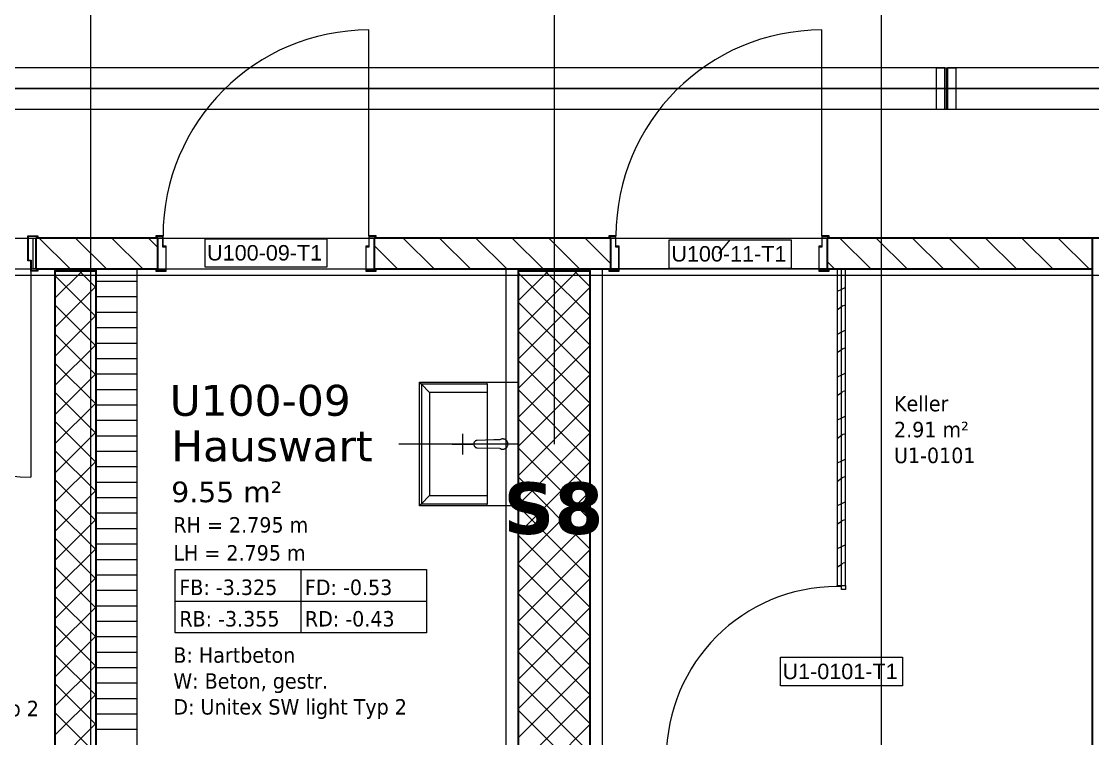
# Model space of a CAD drawing. Extents: x -1907 to 937, y -179 to 966.
# Drawn here: x -198.8 to -94.8, y 548.6 to 618.2 of the extents above; entities that cross this region are included whole.
import ezdxf
from ezdxf.lldxf.tags import DXFTag

# ---------------------------------------------------------------- set-up
doc = ezdxf.new("R2010")
doc.units = 0
doc.layers.get('0').update_dxf_attribs({"lineweight": 13})
for name, color, linetype, lineweight in [('A-AREA-____-IDEN', 7, 'Continuous', 5), ('A-DOOR-____-IDEN', 7, 'Continuous', 5), ('A-DOOR-____-OTLN', 7, 'Continuous', 9), ('A-DOOR-FRAM-MCUT', 7, 'Continuous', 9), ('A-DOOR-OPNG-OTLN', 7, 'Continuous', 9), ('A-FLOR-____-OTLN', 7, 'Continuous', 9), ('A-FLOR-____-OVHD', 7, 'Strichpunkt - Fein', 9), ('A-WALL-____-MCUT', 7, 'Continuous', 35), ('A-WALL-____-PATT', 7, 'Continuous', 35), ('A-WALL-FNSH-MCUT', 7, 'Continuous', 35), ('G-XREF-____-OTLN-A0UJ280YXE', 7, 'Continuous', 9), ('P-SANR-FIXT-OTLN', 7, 'Continuous', 9), ('S-GRID-____-OTLN', 7, 'Continuous', 5)]:
    doc.layers.add(name, color=color, linetype=linetype, lineweight=lineweight)
doc.layers.add('EL01_WAN_Röhre Boden', color=7, linetype='Continuous', lineweight=13, true_color=0xff6666)
doc.layers.add('S-GRID-____-IDEN', color=7, linetype='Continuous', lineweight=9, true_color=0x5555aa)
doc.styles.get("Standard").update_dxf_attribs({"font": 'arial.ttf'})
tags = doc.linetypes.add('_Rasterlinie_', pattern=[0.375, 0.2, -0.05, 0.075, -0.05]).pattern_tags.tags
tags[10:11] = [DXFTag(74, 4), DXFTag(75, 0), DXFTag(340, '0'), DXFTag(46, 1.0), DXFTag(50, 0.0), DXFTag(44, 0.0), DXFTag(45, 0.0)]
tags[8:9] = [DXFTag(74, 4), DXFTag(75, 0), DXFTag(340, '0'), DXFTag(46, 1.0), DXFTag(50, 0.0), DXFTag(44, 0.0), DXFTag(45, 0.0)]
tags[6:7] = [DXFTag(74, 4), DXFTag(75, 0), DXFTag(340, '0'), DXFTag(46, 1.0), DXFTag(50, 0.0), DXFTag(44, 0.0), DXFTag(45, 0.0)]
tags[4:5] = [DXFTag(74, 4), DXFTag(75, 0), DXFTag(340, '0'), DXFTag(46, 1.0), DXFTag(50, 0.0), DXFTag(44, 0.0), DXFTag(45, 0.0)]
tags = doc.linetypes.add('ACAD_ISO03W100', pattern=[30, 12, -18]).pattern_tags.tags
tags[6:7] = [DXFTag(74, 4), DXFTag(75, 0), DXFTag(340, '0'), DXFTag(46, 0.0), DXFTag(50, 0.0), DXFTag(44, 0.0), DXFTag(45, 0.0)]
tags[4:5] = [DXFTag(74, 4), DXFTag(75, 0), DXFTag(340, '0'), DXFTag(46, 0.0), DXFTag(50, 0.0), DXFTag(44, 0.0), DXFTag(45, 0.0)]
tags = doc.linetypes.add('Grundrissdarstellung Sturz', pattern=[0.25, 0.15, -0.05, 0, -0.05]).pattern_tags.tags
tags[10:11] = [DXFTag(74, 4), DXFTag(75, 0), DXFTag(340, '0'), DXFTag(46, 1.0), DXFTag(50, 0.0), DXFTag(44, 0.0), DXFTag(45, 0.0)]
tags[8:9] = [DXFTag(74, 4), DXFTag(75, 0), DXFTag(340, '0'), DXFTag(46, 1.0), DXFTag(50, 0.0), DXFTag(44, 0.0), DXFTag(45, 0.0)]
tags[6:7] = [DXFTag(74, 4), DXFTag(75, 0), DXFTag(340, '0'), DXFTag(46, 1.0), DXFTag(50, 0.0), DXFTag(44, 0.0), DXFTag(45, 0.0)]
tags[4:5] = [DXFTag(74, 4), DXFTag(75, 0), DXFTag(340, '0'), DXFTag(46, 1.0), DXFTag(50, 0.0), DXFTag(44, 0.0), DXFTag(45, 0.0)]
tags = doc.linetypes.add('Strichpunkt - Fein', pattern=[0.2, 0.1, -0.05, 0, -0.05]).pattern_tags.tags
tags[10:11] = [DXFTag(74, 4), DXFTag(75, 0), DXFTag(340, '0'), DXFTag(46, 1.0), DXFTag(50, 0.0), DXFTag(44, 0.0), DXFTag(45, 0.0)]
tags[8:9] = [DXFTag(74, 4), DXFTag(75, 0), DXFTag(340, '0'), DXFTag(46, 1.0), DXFTag(50, 0.0), DXFTag(44, 0.0), DXFTag(45, 0.0)]
tags[6:7] = [DXFTag(74, 4), DXFTag(75, 0), DXFTag(340, '0'), DXFTag(46, 1.0), DXFTag(50, 0.0), DXFTag(44, 0.0), DXFTag(45, 0.0)]
tags[4:5] = [DXFTag(74, 4), DXFTag(75, 0), DXFTag(340, '0'), DXFTag(46, 1.0), DXFTag(50, 0.0), DXFTag(44, 0.0), DXFTag(45, 0.0)]
tags = doc.linetypes.add('STRICHPUNKT2', pattern=[12.7, 6.35, -3.175, 0, -3.175]).pattern_tags.tags
tags[10:11] = [DXFTag(74, 4), DXFTag(75, 0), DXFTag(340, '0'), DXFTag(46, 0.0), DXFTag(50, 0.0), DXFTag(44, 0.0), DXFTag(45, 0.0)]
tags[8:9] = [DXFTag(74, 4), DXFTag(75, 0), DXFTag(340, '0'), DXFTag(46, 0.0), DXFTag(50, 0.0), DXFTag(44, 0.0), DXFTag(45, 0.0)]
tags[6:7] = [DXFTag(74, 4), DXFTag(75, 0), DXFTag(340, '0'), DXFTag(46, 0.0), DXFTag(50, 0.0), DXFTag(44, 0.0), DXFTag(45, 0.0)]
tags[4:5] = [DXFTag(74, 4), DXFTag(75, 0), DXFTag(340, '0'), DXFTag(46, 0.0), DXFTag(50, 0.0), DXFTag(44, 0.0), DXFTag(45, 0.0)]

# ---------------------------------------------------------------- blocks, each defined once
blk = doc.blocks.new('Referenz-A0UJ2810XE', base_point=(-1920.13, -159.41))
at = {"layer": 'A-AREA-____-IDEN', "color": 0, "linetype": 'Continuous', "ltscale": 0.13}
for p, q in [((-183.87, 564.96), (-159.47, 564.96)), ((-183.87, 558.84), (-183.87, 564.96)), ((-171.67, 564.96), (-171.67, 558.84)), ((-159.47, 564.96), (-159.47, 558.84)), ((-183.87, 561.9), (-159.47, 561.9)), ((-159.47, 558.84), (-183.87, 558.84))]:
    blk.add_line(p, q, dxfattribs=at)
at = {"layer": 'A-DOOR-____-IDEN', "color": 0, "linetype": 'Continuous', "ltscale": 0.13}
for p, q in [((-180.98, 597.09), (-169.14, 597.09)), ((-180.98, 594.31), (-180.98, 597.09)), ((-169.14, 597.09), (-169.14, 594.31)), ((-135.88, 596.99), (-124.04, 596.99)), ((-135.88, 594.21), (-135.88, 596.99)), ((-131.06, 595.65), (-129.96, 596.99)), ((-124.04, 596.99), (-124.04, 594.21)), ((-169.14, 594.31), (-180.98, 594.31)), ((-124.04, 594.21), (-135.88, 594.21)), ((-125.08, 556.45), (-113.24, 556.45)), ((-125.08, 553.67), (-125.08, 556.45)), ((-113.24, 556.45), (-113.24, 553.67)), ((-113.24, 553.67), (-125.08, 553.67))]:
    blk.add_line(p, q, dxfattribs=at)
at = {"layer": 'A-DOOR-____-OTLN', "color": 0, "linetype": 'Grundrissdarstellung Sturz', "ltscale": 0.13}
for p, q in [((-218.41, 597.15), (-197.41, 597.15)), ((-185.56, 597.15), (-164.56, 597.15)), ((-141.56, 597.15), (-120.56, 597.15)), ((-218.41, 594.15), (-197.41, 594.15)), ((-185.56, 594.15), (-164.56, 594.15)), ((-141.56, 594.15), (-120.56, 594.15))]:
    blk.add_line(p, q, dxfattribs=at)
at = {"layer": 'A-DOOR-FRAM-MCUT', "color": 0, "linetype": 'Continuous', "ltscale": 0.13}
for p, q in [((-198.21, 597.35), (-197.21, 597.35)), ((-198.21, 594.95), (-198.21, 597.35)), ((-198.17, 597.31), (-198.17, 594.99)), ((-197.25, 597.31), (-198.17, 597.31)), ((-197.25, 597.15), (-197.25, 597.31)), ((-197.21, 597.35), (-197.21, 597.15)), ((-185.06, 597.35), (-185.76, 597.35)), ((-185.76, 597.35), (-185.76, 597.15)), ((-185.72, 597.15), (-185.72, 597.31)), ((-185.72, 597.31), (-185.1, 597.31)), ((-185.1, 597.31), (-185.1, 596.31)), ((-185.06, 596.35), (-185.06, 597.35)), ((-164.36, 597.35), (-165.06, 597.35)), ((-165.06, 597.35), (-165.06, 596.35)), ((-165.02, 596.31), (-165.02, 597.31)), ((-165.02, 597.31), (-164.4, 597.31)), ((-164.4, 597.31), (-164.4, 597.15)), ((-164.36, 597.15), (-164.36, 597.35)), ((-141.06, 597.35), (-141.76, 597.35)), ((-141.76, 597.35), (-141.76, 597.15)), ((-141.72, 597.15), (-141.72, 597.31)), ((-141.72, 597.31), (-141.1, 597.31)), ((-141.1, 597.31), (-141.1, 596.31)), ((-141.06, 596.35), (-141.06, 597.35)), ((-120.36, 597.35), (-121.06, 597.35)), ((-121.06, 597.35), (-121.06, 596.35)), ((-121.02, 596.31), (-121.02, 597.31)), ((-121.02, 597.31), (-120.4, 597.31)), ((-120.4, 597.31), (-120.4, 597.15)), ((-120.36, 597.15), (-120.36, 597.35)), ((-197.21, 597.15), (-197.25, 597.15)), ((-185.76, 597.15), (-185.72, 597.15)), ((-185.1, 596.31), (-184.8, 596.31)), ((-184.76, 596.35), (-185.06, 596.35)), ((-184.8, 596.31), (-184.8, 593.99)), ((-184.76, 593.95), (-184.76, 596.35)), ((-165.06, 596.35), (-165.36, 596.35)), ((-165.36, 596.35), (-165.36, 593.95)), ((-165.32, 593.99), (-165.32, 596.31)), ((-165.32, 596.31), (-165.02, 596.31)), ((-164.4, 597.15), (-164.36, 597.15)), ((-141.76, 597.15), (-141.72, 597.15)), ((-141.1, 596.31), (-140.8, 596.31)), ((-140.76, 596.35), (-141.06, 596.35)), ((-140.8, 596.31), (-140.8, 593.99)), ((-140.76, 593.95), (-140.76, 596.35)), ((-121.06, 596.35), (-121.36, 596.35)), ((-121.36, 596.35), (-121.36, 593.95)), ((-121.32, 593.99), (-121.32, 596.31)), ((-121.32, 596.31), (-121.02, 596.31)), ((-120.4, 597.15), (-120.36, 597.15)), ((-197.91, 594.95), (-198.21, 594.95)), ((-198.17, 594.99), (-197.87, 594.99)), ((-197.91, 593.95), (-197.91, 594.95)), ((-197.87, 594.99), (-197.87, 593.99)), ((-197.21, 593.95), (-197.91, 593.95)), ((-197.87, 593.99), (-197.25, 593.99)), ((-197.25, 594.15), (-197.21, 594.15)), ((-197.25, 593.99), (-197.25, 594.15)), ((-197.21, 594.15), (-197.21, 593.95)), ((-185.72, 594.15), (-185.76, 594.15)), ((-185.76, 594.15), (-185.76, 593.95)), ((-185.76, 593.95), (-184.76, 593.95)), ((-185.72, 593.99), (-185.72, 594.15)), ((-184.8, 593.99), (-185.72, 593.99)), ((-165.36, 593.95), (-164.36, 593.95)), ((-164.4, 593.99), (-165.32, 593.99)), ((-164.36, 594.15), (-164.4, 594.15)), ((-164.4, 594.15), (-164.4, 593.99)), ((-164.36, 593.95), (-164.36, 594.15)), ((-141.72, 594.15), (-141.76, 594.15)), ((-141.76, 594.15), (-141.76, 593.95)), ((-141.76, 593.95), (-140.76, 593.95)), ((-141.72, 593.99), (-141.72, 594.15)), ((-140.8, 593.99), (-141.72, 593.99)), ((-121.36, 593.95), (-120.36, 593.95)), ((-120.4, 593.99), (-121.32, 593.99)), ((-120.36, 594.15), (-120.4, 594.15)), ((-120.4, 594.15), (-120.4, 593.99)), ((-120.36, 593.95), (-120.36, 594.15)), ((-119.56, 563.42), (-118.76, 563.42)), ((-119.56, 563.32), (-119.56, 563.42)), ((-119.16, 563.32), (-119.56, 563.32)), ((-119.16, 563.02), (-119.16, 563.32)), ((-118.76, 563.02), (-119.16, 563.02)), ((-118.76, 563.42), (-118.76, 563.02))]:
    blk.add_line(p, q, dxfattribs=at)
at = {"layer": 'A-DOOR-OPNG-OTLN', "color": 0, "linetype": 'Continuous', "ltscale": 0.13}
for p, q in [((-165.06, 597.35), (-165.06, 617.35)), ((-121.06, 597.35), (-121.06, 617.35)), ((-197.91, 593.95), (-197.91, 573.95))]:
    blk.add_line(p, q, dxfattribs=at)
for centre, major_axis in [((-165.06, 597.35), (0, 20)), ((-121.06, 597.35), (0, 20)), ((-197.91, 593.95), (-20, 0)), ((-119.56, 546.72), (0, 16.6))]:
    blk.add_ellipse(centre, major_axis=major_axis, ratio=1, start_param=0, end_param=1.570796, dxfattribs=at)
at = {"layer": 'A-FLOR-____-OTLN', "color": 0, "linetype": 'Continuous', "ltscale": 0.13}
for p, q in [((-197.66, 594.15), (-197.66, 597.15)), ((-197.66, 597.15), (-197.41, 597.15)), ((-141.56, 597.15), (-141.1, 597.15)), ((-141.06, 597.15), (-121.06, 597.15)), ((-121.02, 597.15), (-120.56, 597.15)), ((-197.41, 594.15), (-197.66, 594.15)), ((-195.56, 593.95), (-195.56, 594.15)), ((-150.56, 593.95), (-150.56, 594.15)), ((-143.56, 594.15), (-143.56, 593.95)), ((-140.8, 594.15), (-141.56, 594.15)), ((-121.36, 594.15), (-140.76, 594.15)), ((-120.56, 594.15), (-121.32, 594.15))]:
    blk.add_line(p, q, dxfattribs=at)
at = {"layer": 'A-FLOR-____-OVHD', "color": 0, "linetype": 'Strichpunkt - Fein', "ltscale": 0.13}
for p, q in [((-151.76, 594.15), (-151.76, 490.95)), ((-142.36, 481.55), (-142.36, 594.15))]:
    blk.add_line(p, q, dxfattribs=at)
at = {"layer": 'A-WALL-____-MCUT', "color": 0, "linetype": 'Continuous', "ltscale": 0.35}
for p, q in [((-185.56, 597.15), (-197.41, 597.15)), ((-197.41, 597.15), (-197.41, 594.15)), ((-185.56, 594.15), (-185.56, 597.15)), ((-141.56, 597.15), (-164.56, 597.15)), ((-164.56, 597.15), (-164.56, 594.15)), ((-141.56, 594.15), (-141.56, 597.15)), ((-120.56, 597.15), (-120.56, 594.15)), ((68.34, 597.15), (-120.56, 597.15)), ((-94.76, 410.75), (-94.76, 597.15)), ((-197.41, 594.15), (-185.56, 594.15)), ((-195.56, 593.95), (-195.56, 489.75)), ((-191.56, 593.95), (-195.56, 593.95)), ((-191.56, 489.75), (-191.56, 593.95)), ((-164.56, 594.15), (-141.56, 594.15)), ((-143.56, 593.95), (-150.56, 593.95)), ((-150.56, 593.95), (-150.56, 489.75)), ((-143.56, 482.75), (-143.56, 593.95)), ((-120.56, 594.15), (-94.76, 594.15))]:
    blk.add_line(p, q, dxfattribs=at)
at = {"layer": 'A-WALL-____-MCUT', "color": 0, "linetype": 'Continuous', "lineweight": 9, "ltscale": 0.13}
for p, q in [((-191.56, 594.15), (-191.56, 593.95)), ((-187.56, 490.95), (-187.56, 594.15)), ((-119.16, 563.42), (-119.16, 594.15))]:
    blk.add_line(p, q, dxfattribs=at)
at = {"layer": 'A-WALL-____-PATT', "color": 0, "linetype": 'Continuous', "lineweight": 9, "ltscale": 0.13}
for p, q in [((-197.09, 597.15), (-194.09, 594.15)), ((-193.55, 597.15), (-190.55, 594.15)), ((-190.02, 597.15), (-187.02, 594.15)), ((-186.48, 597.15), (-185.56, 596.23)), ((-164.56, 596.44), (-162.27, 594.15)), ((-161.73, 597.15), (-158.73, 594.15)), ((-158.2, 597.15), (-155.2, 594.15)), ((-154.66, 597.15), (-151.66, 594.15)), ((-151.13, 597.15), (-148.13, 594.15)), ((-147.59, 597.15), (-144.59, 594.15)), ((-144.06, 597.15), (-141.56, 594.66)), ((-119.31, 597.15), (-116.31, 594.15)), ((-115.77, 597.15), (-112.77, 594.15)), ((-112.24, 597.15), (-109.24, 594.15)), ((-108.7, 597.15), (-105.7, 594.15)), ((-105.16, 597.15), (-102.16, 594.15)), ((-101.63, 597.15), (-98.63, 594.15)), ((-98.09, 597.15), (-95.09, 594.15)), ((-120.56, 594.87), (-119.84, 594.15)), ((-195.56, 591.3), (-192.91, 593.95)), ((-191.56, 589.5), (-195.56, 593.5)), ((-191.56, 592.33), (-193.18, 593.95)), ((-150.56, 593.88), (-150.49, 593.95)), ((-150.56, 591.05), (-147.66, 593.95)), ((-150.56, 588.22), (-144.83, 593.95)), ((-143.56, 586.76), (-150.56, 593.76)), ((-143.56, 589.59), (-147.93, 593.95)), ((-143.56, 592.41), (-145.1, 593.95)), ((-195.56, 588.47), (-191.56, 592.47)), ((-191.56, 592.96), (-187.56, 592.96)), ((-150.56, 585.39), (-143.56, 592.39)), ((-119.16, 592.16), (-119.56, 591.96)), ((-118.76, 592.36), (-119.16, 592.16)), ((-191.56, 591.46), (-187.56, 591.46)), ((-191.56, 586.67), (-195.56, 590.67)), ((-143.56, 583.93), (-150.56, 590.93)), ((-119.16, 590.46), (-119.56, 590.16)), ((-119.02, 590.57), (-119.16, 590.46)), ((-118.76, 590.65), (-119, 590.57)), ((-195.56, 585.65), (-191.56, 589.65)), ((-191.56, 589.96), (-187.56, 589.96)), ((-150.56, 582.56), (-143.56, 589.56)), ((-191.56, 588.46), (-187.56, 588.46)), ((-143.56, 581.1), (-150.56, 588.1)), ((-119.16, 588), (-119.56, 587.8)), ((-118.76, 588.2), (-119.16, 588)), ((-191.56, 583.85), (-195.56, 587.85)), ((-191.56, 586.96), (-187.56, 586.96)), ((-195.56, 582.82), (-191.56, 586.82)), ((-150.56, 579.73), (-143.56, 586.73)), ((-119.16, 586.3), (-119.56, 586)), ((-119.02, 586.4), (-119.16, 586.3)), ((-118.76, 586.48), (-119, 586.4)), ((-191.56, 581.02), (-195.56, 585.02)), ((-191.56, 585.46), (-187.56, 585.46)), ((-143.56, 578.27), (-150.56, 585.27)), ((-195.56, 579.99), (-191.56, 583.99)), ((-191.56, 583.96), (-187.56, 583.96)), ((-150.56, 576.91), (-143.56, 583.91)), ((-119.16, 583.83), (-119.56, 583.63)), ((-118.76, 584.03), (-119.16, 583.83)), ((-191.56, 578.19), (-195.56, 582.19)), ((-191.56, 582.46), (-187.56, 582.46)), ((-143.56, 575.44), (-150.56, 582.44)), ((-119.16, 582.13), (-119.56, 581.83)), ((-119.02, 582.24), (-119.16, 582.13)), ((-118.76, 582.32), (-119, 582.24)), ((-195.56, 577.16), (-191.56, 581.16)), ((-191.56, 580.96), (-187.56, 580.96)), ((-150.56, 574.08), (-143.56, 581.08)), ((-143.56, 572.61), (-150.56, 579.61)), ((-119.16, 579.67), (-119.56, 579.47)), ((-118.76, 579.87), (-119.16, 579.67)), ((-191.56, 575.36), (-195.56, 579.36)), ((-191.56, 579.46), (-187.56, 579.46)), ((-195.56, 574.33), (-191.56, 578.33)), ((-191.56, 577.96), (-187.56, 577.96)), ((-150.56, 571.25), (-143.56, 578.25)), ((-119.16, 577.97), (-119.56, 577.67)), ((-119.02, 578.08), (-119.16, 577.97)), ((-118.76, 578.15), (-119, 578.07)), ((-191.56, 572.53), (-195.56, 576.53)), ((-143.56, 569.79), (-150.56, 576.79)), ((-195.56, 571.5), (-191.56, 575.5)), ((-191.56, 576.46), (-187.56, 576.46)), ((-119.16, 575.5), (-119.56, 575.3)), ((-118.76, 575.7), (-119.16, 575.5)), ((-191.56, 574.96), (-187.56, 574.96)), ((-150.56, 568.42), (-143.56, 575.42)), ((-191.56, 569.7), (-195.56, 573.7)), ((-191.56, 573.46), (-187.56, 573.46)), ((-143.56, 566.96), (-150.56, 573.96)), ((-119.16, 573.8), (-119.56, 573.5)), ((-119.02, 573.91), (-119.16, 573.8)), ((-118.76, 573.99), (-119, 573.91)), ((-195.56, 568.67), (-191.56, 572.67)), ((-150.56, 565.59), (-143.56, 572.59)), ((-191.56, 571.96), (-187.56, 571.96)), ((-119.16, 571.34), (-119.56, 571.14)), ((-118.76, 571.54), (-119.16, 571.34)), ((-191.56, 566.87), (-195.56, 570.87)), ((-191.56, 570.46), (-187.56, 570.46)), ((-143.56, 564.13), (-150.56, 571.13)), ((-195.56, 565.85), (-191.56, 569.85)), ((-150.56, 562.76), (-143.56, 569.76)), ((-119.16, 569.64), (-119.56, 569.34)), ((-119.01, 569.75), (-119.16, 569.64)), ((-118.76, 569.82), (-119, 569.74)), ((-191.56, 568.96), (-187.56, 568.96)), ((-143.56, 561.3), (-150.56, 568.3)), ((-191.56, 564.05), (-195.56, 568.05)), ((-191.56, 567.46), (-187.56, 567.46)), ((-119.16, 567.17), (-119.56, 566.97)), ((-118.76, 567.37), (-119.16, 567.17)), ((-195.56, 563.02), (-191.56, 567.02)), ((-150.56, 559.93), (-143.56, 566.93)), ((-191.56, 561.22), (-195.56, 565.22)), ((-191.56, 565.96), (-187.56, 565.96)), ((-143.56, 558.47), (-150.56, 565.47)), ((-119.16, 565.47), (-119.56, 565.17)), ((-119.01, 565.58), (-119.16, 565.47)), ((-118.76, 565.66), (-119, 565.58)), ((-195.56, 560.19), (-191.56, 564.19)), ((-191.56, 564.46), (-187.56, 564.46)), ((-150.56, 557.11), (-143.56, 564.11)), ((-191.56, 562.96), (-187.56, 562.96)), ((-191.56, 558.39), (-195.56, 562.39)), ((-143.56, 555.64), (-150.56, 562.64)), ((-195.56, 557.36), (-191.56, 561.36)), ((-191.56, 561.46), (-187.56, 561.46)), ((-150.56, 554.28), (-143.56, 561.28)), ((-191.56, 559.96), (-187.56, 559.96)), ((-191.56, 555.56), (-195.56, 559.56)), ((-143.56, 552.82), (-150.56, 559.82)), ((-195.56, 554.53), (-191.56, 558.53)), ((-191.56, 558.46), (-187.56, 558.46)), ((-150.56, 551.45), (-143.56, 558.45)), ((-191.56, 552.73), (-195.56, 556.73)), ((-191.56, 556.96), (-187.56, 556.96)), ((-143.56, 549.99), (-150.56, 556.99)), ((-195.56, 551.7), (-191.56, 555.7)), ((-191.56, 555.46), (-187.56, 555.46)), ((-150.56, 548.62), (-143.56, 555.62)), ((-191.56, 549.9), (-195.56, 553.9)), ((-191.56, 553.96), (-187.56, 553.96)), ((-143.56, 547.16), (-150.56, 554.16)), ((-195.56, 548.88), (-191.56, 552.88)), ((-150.56, 545.79), (-143.56, 552.79)), ((-191.56, 552.46), (-187.56, 552.46)), ((-191.56, 547.08), (-195.56, 551.08)), ((-191.56, 550.96), (-187.56, 550.96)), ((-143.56, 544.33), (-150.56, 551.33)), ((-195.56, 546.05), (-191.56, 550.05)), ((-191.56, 549.46), (-187.56, 549.46)), ((-150.56, 542.96), (-143.56, 549.96))]:
    blk.add_line(p, q, dxfattribs=at)
at = {"layer": 'A-WALL-FNSH-MCUT', "color": 0, "linetype": 'Continuous', "lineweight": 9, "ltscale": 0.13}
for p, q in [((-119.56, 594.15), (-119.56, 563.42)), ((-118.76, 563.42), (-118.76, 594.15)), ((-119.56, 563.42), (-118.76, 563.42))]:
    blk.add_line(p, q, dxfattribs=at)
at = {"layer": 'G-XREF-____-OTLN-A0UJ280YXE', "color": 0, "linetype": 'Continuous', "ltscale": 0.13}
for p, q in [((-154.56, 577.51), (-154.59, 577.5)), ((-154.53, 577.51), (-154.56, 577.51)), ((-154.56, 577.51), (-154.56, 577.51)), ((-154.56, 577.51), (-154.56, 577.51)), ((-152.91, 577.55), (-154.53, 577.51)), ((-152.7, 577.55), (-152.91, 577.55)), ((-152.34, 577.56), (-152.7, 577.55)), ((-152.33, 577.57), (-152.34, 577.56)), ((-152.29, 577.59), (-152.33, 577.57)), ((-152.25, 577.62), (-152.29, 577.59)), ((-152.2, 577.63), (-152.25, 577.62)), ((-152.15, 577.64), (-152.2, 577.63)), ((-152.11, 577.65), (-152.15, 577.64)), ((-152.06, 577.65), (-152.11, 577.65)), ((-152.02, 577.65), (-152.06, 577.65)), ((-151.97, 577.64), (-152.02, 577.65)), ((-151.92, 577.63), (-151.97, 577.64)), ((-151.88, 577.62), (-151.92, 577.63)), ((-151.83, 577.59), (-151.88, 577.62)), ((-151.79, 577.57), (-151.83, 577.59)), ((-151.75, 577.54), (-151.79, 577.57)), ((-151.71, 577.5), (-151.75, 577.54)), ((-154.87, 577.22), (-154.88, 577.21)), ((-154.88, 577.21), (-154.88, 577.21)), ((-154.88, 577.21), (-154.88, 577.18)), ((-154.88, 577.18), (-154.88, 577.18)), ((-154.88, 577.18), (-154.88, 577.18)), ((-154.88, 577.18), (-154.88, 577.15)), ((-154.88, 577.15), (-154.88, 577.12)), ((-154.88, 577.12), (-154.88, 577.12)), ((-154.88, 577.12), (-154.88, 577.12)), ((-154.88, 577.12), (-154.88, 577.09)), ((-154.88, 577.09), (-154.88, 577.09)), ((-154.88, 577.09), (-154.87, 577.08)), ((-154.86, 577.28), (-154.87, 577.25)), ((-154.87, 577.25), (-154.87, 577.25)), ((-154.87, 577.25), (-154.87, 577.25)), ((-154.87, 577.25), (-154.87, 577.23)), ((-154.87, 577.23), (-154.87, 577.22)), ((-154.87, 577.08), (-154.87, 577.07)), ((-154.87, 577.07), (-154.87, 577.05)), ((-154.87, 577.05), (-154.87, 577.05)), ((-154.87, 577.05), (-154.87, 577.05)), ((-154.87, 577.05), (-154.86, 577.03)), ((-154.85, 577.29), (-154.86, 577.28)), ((-154.86, 577.28), (-154.86, 577.28)), ((-154.86, 577.03), (-154.86, 577.02)), ((-154.86, 577.02), (-154.86, 577.02)), ((-154.86, 577.02), (-154.85, 577.01)), ((-154.84, 577.31), (-154.85, 577.3)), ((-154.85, 577.3), (-154.85, 577.29)), ((-154.85, 577.01), (-154.85, 577)), ((-154.85, 577), (-154.84, 576.99)), ((-154.82, 577.34), (-154.84, 577.32)), ((-154.84, 577.32), (-154.84, 577.32)), ((-154.84, 577.32), (-154.84, 577.31)), ((-154.84, 576.99), (-154.84, 576.98)), ((-154.84, 576.98), (-154.84, 576.98)), ((-154.84, 576.98), (-154.82, 576.96)), ((-154.81, 577.36), (-154.82, 577.35)), ((-154.82, 577.35), (-154.82, 577.34)), ((-154.82, 577.34), (-154.82, 577.34)), ((-154.82, 576.96), (-154.82, 576.96)), ((-154.82, 576.96), (-154.82, 576.95)), ((-154.82, 576.95), (-154.81, 576.94)), ((-154.8, 577.37), (-154.81, 577.36)), ((-154.81, 576.94), (-154.8, 576.93)), ((-154.78, 577.4), (-154.8, 577.38)), ((-154.8, 577.38), (-154.8, 577.37)), ((-154.8, 577.37), (-154.8, 577.37)), ((-154.8, 576.93), (-154.8, 576.93)), ((-154.8, 576.93), (-154.8, 576.92)), ((-154.8, 576.92), (-154.78, 576.9)), ((-154.75, 577.43), (-154.78, 577.4)), ((-154.78, 577.4), (-154.78, 577.4)), ((-154.78, 576.9), (-154.78, 576.9)), ((-154.78, 576.9), (-154.75, 576.88)), ((-154.74, 577.44), (-154.75, 577.43)), ((-154.75, 577.43), (-154.75, 577.43)), ((-154.75, 577.43), (-154.75, 577.43)), ((-154.75, 576.88), (-154.75, 576.87)), ((-154.75, 576.87), (-154.75, 576.87)), ((-154.75, 576.87), (-154.74, 576.86)), ((-154.73, 577.45), (-154.74, 577.44)), ((-154.74, 576.86), (-154.73, 576.85)), ((-154.72, 577.45), (-154.73, 577.45)), ((-154.73, 576.85), (-154.72, 576.85)), ((-154.7, 577.46), (-154.72, 577.45)), ((-154.72, 577.45), (-154.72, 577.45)), ((-154.72, 577.45), (-154.72, 577.45)), ((-154.72, 576.85), (-154.72, 576.85)), ((-154.72, 576.85), (-154.72, 576.85)), ((-154.72, 576.85), (-154.7, 576.84)), ((-154.69, 577.47), (-154.7, 577.46)), ((-154.7, 576.84), (-154.69, 576.83)), ((-154.68, 577.47), (-154.69, 577.47)), ((-154.69, 577.47), (-154.69, 577.47)), ((-154.69, 576.83), (-154.69, 576.83)), ((-154.69, 576.83), (-154.68, 576.83)), ((-154.67, 577.48), (-154.68, 577.47)), ((-154.68, 576.83), (-154.67, 576.82)), ((-154.66, 577.48), (-154.67, 577.48)), ((-154.67, 576.82), (-154.66, 576.82)), ((-154.65, 577.49), (-154.66, 577.48)), ((-154.66, 577.48), (-154.66, 577.48)), ((-154.66, 576.82), (-154.66, 576.82)), ((-154.66, 576.82), (-154.66, 576.82)), ((-154.66, 576.82), (-154.63, 576.81)), ((-154.63, 577.49), (-154.65, 577.49)), ((-154.61, 577.5), (-154.63, 577.49)), ((-154.63, 577.49), (-154.63, 577.49)), ((-154.63, 577.49), (-154.63, 577.49)), ((-154.63, 576.81), (-154.63, 576.81)), ((-154.63, 576.81), (-154.63, 576.81)), ((-154.63, 576.81), (-154.61, 576.8)), ((-154.6, 577.5), (-154.61, 577.5)), ((-154.61, 576.8), (-154.6, 576.8)), ((-154.59, 577.5), (-154.6, 577.5)), ((-154.6, 576.8), (-154.59, 576.8)), ((-154.59, 577.5), (-154.59, 577.5)), ((-154.59, 577.5), (-154.59, 577.5)), ((-154.59, 576.8), (-154.59, 576.8)), ((-154.59, 576.8), (-154.59, 576.8)), ((-154.59, 576.8), (-154.56, 576.79)), ((-154.56, 576.79), (-154.56, 576.79)), ((-154.56, 576.79), (-154.56, 576.79)), ((-154.56, 576.79), (-154.53, 576.79)), ((-154.53, 576.79), (-152.34, 576.74)), ((-152.34, 576.74), (-152.33, 576.73)), ((-152.33, 576.73), (-152.29, 576.71)), ((-152.29, 576.71), (-152.25, 576.69)), ((-152.25, 576.69), (-152.2, 576.67)), ((-152.2, 576.67), (-152.15, 576.66)), ((-152.15, 576.66), (-152.11, 576.65)), ((-152.11, 576.65), (-152.06, 576.65)), ((-152.06, 576.65), (-152.02, 576.65)), ((-152.02, 576.65), (-151.97, 576.66)), ((-151.97, 576.66), (-151.92, 576.67)), ((-151.92, 576.67), (-151.88, 576.69)), ((-151.88, 576.69), (-151.83, 576.71)), ((-151.83, 576.71), (-151.79, 576.73)), ((-151.79, 576.73), (-151.75, 576.76)), ((-151.75, 576.76), (-151.71, 576.8)), ((-151.67, 577.47), (-151.71, 577.5)), ((-151.71, 576.8), (-151.67, 576.83)), ((-151.64, 577.42), (-151.67, 577.47)), ((-151.67, 576.83), (-151.64, 576.88)), ((-151.62, 577.38), (-151.64, 577.42)), ((-151.64, 576.88), (-151.62, 576.92)), ((-151.6, 577.33), (-151.62, 577.38)), ((-151.62, 576.92), (-151.6, 576.97)), ((-151.58, 577.29), (-151.6, 577.33)), ((-151.6, 576.97), (-151.58, 577.01)), ((-151.57, 577.24), (-151.58, 577.29)), ((-151.58, 577.01), (-151.57, 577.06)), ((-151.56, 577.2), (-151.57, 577.24)), ((-151.57, 577.06), (-151.56, 577.11)), ((-151.56, 577.15), (-151.56, 577.2)), ((-151.56, 577.11), (-151.56, 577.15))]:
    blk.add_line(p, q, dxfattribs=at)
at = {"layer": 'P-SANR-FIXT-OTLN', "color": 0, "linetype": 'Continuous', "ltscale": 0.13}
for p, q in [((-160.16, 583.15), (-153.56, 583.15)), ((-160.16, 583.15), (-160.16, 583.14)), ((-160.16, 571.15), (-160.16, 583.15)), ((-160.16, 583.14), (-160.15, 583.14)), ((-160.15, 583.14), (-160.14, 583.13)), ((-160.14, 583.13), (-160.14, 583.13)), ((-160.14, 583.13), (-160.13, 583.12)), ((-160.13, 583.12), (-160.12, 583.11)), ((-160.12, 583.11), (-160.12, 583.11)), ((-160.12, 583.11), (-160.12, 583.11)), ((-160.12, 583.11), (-160.11, 583.1)), ((-160.11, 583.1), (-160.11, 583.1)), ((-160.11, 583.1), (-160.11, 583.1)), ((-160.11, 583.1), (-160.1, 583.09)), ((-160.1, 583.09), (-160.1, 583.09)), ((-160.1, 583.09), (-160.1, 583.09)), ((-160.1, 583.09), (-160.09, 583.08)), ((-160.09, 583.08), (-160.09, 583.08)), ((-160.09, 583.08), (-160.09, 583.07)), ((-160.09, 583.07), (-160.08, 583.07)), ((-160.08, 583.07), (-160.08, 583.07)), ((-160.08, 583.07), (-160.08, 583.06)), ((-160.08, 583.06), (-160.07, 583.06)), ((-160.07, 583.06), (-160.07, 583.06)), ((-160.07, 583.06), (-160.06, 583.05)), ((-160.06, 583.05), (-160.06, 583.05)), ((-160.06, 583.05), (-160.06, 583.05)), ((-160.06, 583.05), (-160.05, 583.04)), ((-160.05, 583.04), (-160.05, 583.04)), ((-160.05, 583.04), (-160.05, 583.04)), ((-160.05, 583.04), (-160.04, 583.03)), ((-160.04, 583.03), (-160.04, 583.03)), ((-160.04, 583.03), (-160.04, 583.03)), ((-160.04, 583.03), (-160.03, 583.02)), ((-160.03, 583.02), (-160.03, 583.02)), ((-160.03, 583.02), (-160.03, 583.01)), ((-160.03, 583.01), (-160.02, 583.01)), ((-160.02, 583.01), (-160.02, 583.01)), ((-160.02, 583.01), (-160.02, 583)), ((-160.02, 583), (-160.01, 583)), ((-160.01, 583), (-160.01, 583)), ((-160.01, 583), (-160.01, 582.99)), ((-160.01, 582.99), (-160, 582.99)), ((-160, 582.99), (-160, 582.99)), ((-160, 582.99), (-159.99, 582.98)), ((-159.99, 582.98), (-159.99, 582.97)), ((-159.99, 582.97), (-159.98, 582.97)), ((-159.98, 582.97), (-159.97, 582.96)), ((-159.97, 582.96), (-159.97, 582.96)), ((-159.97, 582.96), (-159.96, 582.95)), ((-153.56, 582.95), (-159.96, 582.95)), ((-159.96, 582.95), (-159.16, 582.15)), ((-159.96, 582.95), (-159.96, 571.35)), ((-153.56, 583.15), (-150.56, 583.15)), ((-153.56, 582.95), (-153.56, 583.15)), ((-153.56, 582.95), (-153.56, 577.53)), ((-153.56, 582.15), (-159.16, 582.15)), ((-159.16, 582.15), (-159.16, 572.15)), ((-155.96, 578.15), (-155.96, 576.15)), ((-153.56, 577.53), (-153.56, 576.77)), ((-156.96, 577.15), (-154.96, 577.15)), ((-153.56, 576.77), (-153.56, 571.35)), ((-160.05, 571.26), (-160.04, 571.27)), ((-160.05, 571.26), (-160.05, 571.26)), ((-160.04, 571.27), (-160.03, 571.28)), ((-160.04, 571.27), (-160.04, 571.27)), ((-160.04, 571.27), (-160.04, 571.27)), ((-160.03, 571.28), (-160.03, 571.29)), ((-160.03, 571.29), (-160.02, 571.29)), ((-160.03, 571.28), (-160.03, 571.28)), ((-160.02, 571.29), (-160.02, 571.3)), ((-160.02, 571.3), (-160.01, 571.3)), ((-160.02, 571.29), (-160.02, 571.29)), ((-160.01, 571.3), (-160.01, 571.31)), ((-160.01, 571.31), (-160, 571.31)), ((-160.01, 571.3), (-160.01, 571.3)), ((-160, 571.31), (-159.99, 571.32)), ((-160, 571.31), (-160, 571.31)), ((-159.99, 571.32), (-159.99, 571.33)), ((-159.99, 571.33), (-159.98, 571.33)), ((-159.98, 571.33), (-159.97, 571.34)), ((-159.97, 571.34), (-159.96, 571.35)), ((-159.97, 571.34), (-159.97, 571.34)), ((-159.96, 571.35), (-159.16, 572.15)), ((-159.96, 571.35), (-153.56, 571.35)), ((-159.16, 572.15), (-153.56, 572.15)), ((-153.56, 571.15), (-153.56, 571.35)), ((-160.16, 571.15), (-160.16, 571.16)), ((-160.16, 571.16), (-160.15, 571.16)), ((-153.56, 571.15), (-160.16, 571.15)), ((-160.15, 571.16), (-160.14, 571.17)), ((-160.14, 571.17), (-160.13, 571.18)), ((-160.14, 571.17), (-160.14, 571.17)), ((-160.13, 571.18), (-160.12, 571.19)), ((-160.12, 571.19), (-160.11, 571.2)), ((-160.12, 571.19), (-160.12, 571.19)), ((-160.12, 571.19), (-160.12, 571.19)), ((-160.11, 571.2), (-160.1, 571.21)), ((-160.11, 571.2), (-160.11, 571.2)), ((-160.11, 571.2), (-160.11, 571.2)), ((-160.1, 571.21), (-160.09, 571.22)), ((-160.1, 571.21), (-160.1, 571.21)), ((-160.1, 571.21), (-160.1, 571.21)), ((-160.09, 571.22), (-160.09, 571.23)), ((-160.09, 571.23), (-160.08, 571.23)), ((-160.09, 571.22), (-160.09, 571.22)), ((-160.08, 571.23), (-160.08, 571.24)), ((-160.08, 571.24), (-160.07, 571.24)), ((-160.08, 571.23), (-160.08, 571.23)), ((-160.07, 571.24), (-160.06, 571.25)), ((-160.07, 571.24), (-160.07, 571.24)), ((-160.06, 571.25), (-160.05, 571.26)), ((-160.06, 571.25), (-160.06, 571.25)), ((-160.06, 571.25), (-160.06, 571.25)), ((-160.05, 571.26), (-160.05, 571.26)), ((-150.56, 571.15), (-153.56, 571.15))]:
    blk.add_line(p, q, dxfattribs=at)
at = {"layer": 'P-SANR-FIXT-OTLN', "color": 0, "linetype": 'Strichpunkt - Fein', "ltscale": 0.13}
blk.add_line((-150.56, 577.15), (-162.16, 577.15), dxfattribs=at)
at = {"layer": 'S-GRID-____-OTLN', "color": 0, "linetype": '_Rasterlinie_', "ltscale": 0.13}
for p, q in [((-192.06, 186.65), (-192.06, 950.47)), ((-147.06, 950.47), (-147.06, 577.14)), ((-115.26, 186.65), (-115.26, 950.47)), ((-928.26, 593.55), (316.93, 593.55))]:
    blk.add_line(p, q, dxfattribs=at)
at = {"layer": 'A-AREA-____-IDEN', "color": 0, "linetype": 'Continuous', "ltscale": 0.13, "attachment_point": 1}
for s, insert, char_height in [('{\\fVerdana;U100-09}', (-184.41, 582.9), 3), ('{\\W0.9;\\fVerdana;Keller}', (-114.05, 581.83), 1.5), ('{\\W0.9;\\fVerdana;2.91 m²}', (-114.05, 579.31), 1.5), ('{\\fVerdana;Hauswart}', (-184.26, 578.48), 3), ('{\\W0.9;\\fVerdana;U1-0101}', (-114.05, 576.8), 1.5), ('{\\fVerdana;9.55 m²}', (-184.26, 573.51), 2), ('{\\W0.9;\\fVerdana;RH = 2.795 m}', (-184.06, 570.06), 1.5), ('{\\W0.9;\\fVerdana;LH = 2.795 m}', (-184.06, 567.34), 1.5), ('{\\W0.9;\\fVerdana;FB: -3.325}', (-183.48, 564), 1.5), ('{\\W0.9;\\fVerdana;FD: -0.53}', (-171.28, 564), 1.5), ('{\\W0.9;\\fVerdana;RB: -3.355}', (-183.48, 560.94), 1.5), ('{\\W0.9;\\fVerdana;RD: -0.43}', (-171.28, 560.94), 1.5), ('{\\W0.9;\\fVerdana;B: Hartbeton}', (-184.06, 557.42), 1.5), ('{\\W0.9;\\fVerdana;W: Beton, gestr.}', (-184.06, 554.9), 1.5), ('{\\W0.9;\\fVerdana;D: Unitex SW light Typ 2}', (-219.81, 552.23), 1.5), ('{\\W0.9;\\fVerdana;D: Unitex SW light Typ 2}', (-184.06, 552.39), 1.5)]:
    blk.add_mtext(s, dxfattribs=dict(at, insert=insert, char_height=char_height))
at = {"layer": 'A-DOOR-____-IDEN', "color": 0, "linetype": 'Continuous', "ltscale": 0.13, "char_height": 1.5, "attachment_point": 1}
for s, insert in [('{\\fArial;U100-09-T1}', (-180.78, 596.47)), ('{\\fArial;U100-11-T1}', (-135.68, 596.37)), ('{\\fArial;U1-0101-T1}', (-124.88, 555.83))]:
    blk.add_mtext(s, dxfattribs=dict(at, insert=insert))
at = {"layer": 'S-GRID-____-IDEN', "color": 0, "linetype": 'Continuous', "lineweight": 5, "ltscale": 0.13, "insert": (-151.99, 573.43), "char_height": 5, "attachment_point": 1}
blk.add_mtext('{\\fVerdana|b1|i0;S8}', dxfattribs=at)
blk = doc.blocks.new('Wickelfalzrohr-A0UJ281QXE', base_point=(-108.81, 609.66))
at = {"color": 0, "linetype": 'ByBlock', "lineweight": -2, "ltscale": 0.13}
for p, q in [((11.19, 613.66), (-108.81, 613.66)), ((-108.81, 612.49), (-108.81, 613.66)), ((-108.81, 610.83), (-108.81, 612.49)), ((-108.81, 609.66), (-108.81, 610.83)), ((-108.81, 609.66), (11.19, 609.66))]:
    blk.add_line(p, q, dxfattribs=at)
at = {"color": 0, "linetype": 'STRICHPUNKT2', "lineweight": 25, "ltscale": 0.25}
blk.add_line((-108.81, 611.66), (11.19, 611.66), dxfattribs=at)
blk = doc.blocks.new('Steckverbinder-A0UJ2858XE', base_point=(-109.91, 609.66))
at = {"color": 0, "linetype": 'ByBlock', "lineweight": -2, "ltscale": 0.13}
for p, q in [((-108.01, 613.65), (-109.91, 613.65)), ((-109.91, 612.49), (-109.91, 613.65)), ((-108.96, 609.66), (-108.96, 613.66)), ((-108.01, 612.49), (-108.01, 613.65)), ((-109.91, 610.84), (-109.91, 612.49)), ((-108.01, 610.84), (-108.01, 612.49)), ((-109.91, 609.67), (-109.91, 610.84)), ((-108.01, 609.67), (-108.01, 610.84)), ((-109.91, 609.67), (-108.01, 609.67))]:
    blk.add_line(p, q, dxfattribs=at)
at = {"color": 0, "linetype": 'STRICHPUNKT2', "lineweight": 25, "ltscale": 0.25}
blk.add_line((-108.01, 611.66), (-109.91, 611.66), dxfattribs=at)
blk = doc.blocks.new('Wickelfalzrohr-A0UJ28JUXE', base_point=(-229.11, 609.66))
at = {"color": 0, "linetype": 'ByBlock', "lineweight": -2, "ltscale": 0.13}
for p, q in [((-109.11, 613.66), (-229.11, 613.66)), ((-109.11, 612.49), (-109.11, 613.66)), ((-109.11, 610.83), (-109.11, 612.49)), ((-109.11, 609.66), (-109.11, 610.83)), ((-229.11, 609.66), (-109.11, 609.66))]:
    blk.add_line(p, q, dxfattribs=at)
at = {"color": 0, "linetype": 'STRICHPUNKT2', "lineweight": 25, "ltscale": 0.25}
blk.add_line((-229.11, 611.66), (-109.11, 611.66), dxfattribs=at)

msp = doc.modelspace()

# ---------------------------------------------------------------- block references
at = {"color": 9, "lineweight": 25, "ltscale": 0.25, "true_color": 0xc0c0c0}
msp.add_blockref('Referenz-A0UJ2810XE', (-1920.13, -159.41), dxfattribs=at)
at = {"layer": 'EL01_WAN_Röhre Boden', "color": 6, "linetype": 'ACAD_ISO03W100', "ltscale": 0.13, "true_color": 0xff00ff}
for name, p in [('Wickelfalzrohr-A0UJ28JUXE', (-229.11, 609.66)), ('Steckverbinder-A0UJ2858XE', (-109.91, 609.66)), ('Wickelfalzrohr-A0UJ281QXE', (-108.81, 609.66))]:
    msp.add_blockref(name, p, dxfattribs=at)

doc.saveas('drawing.dxf')
